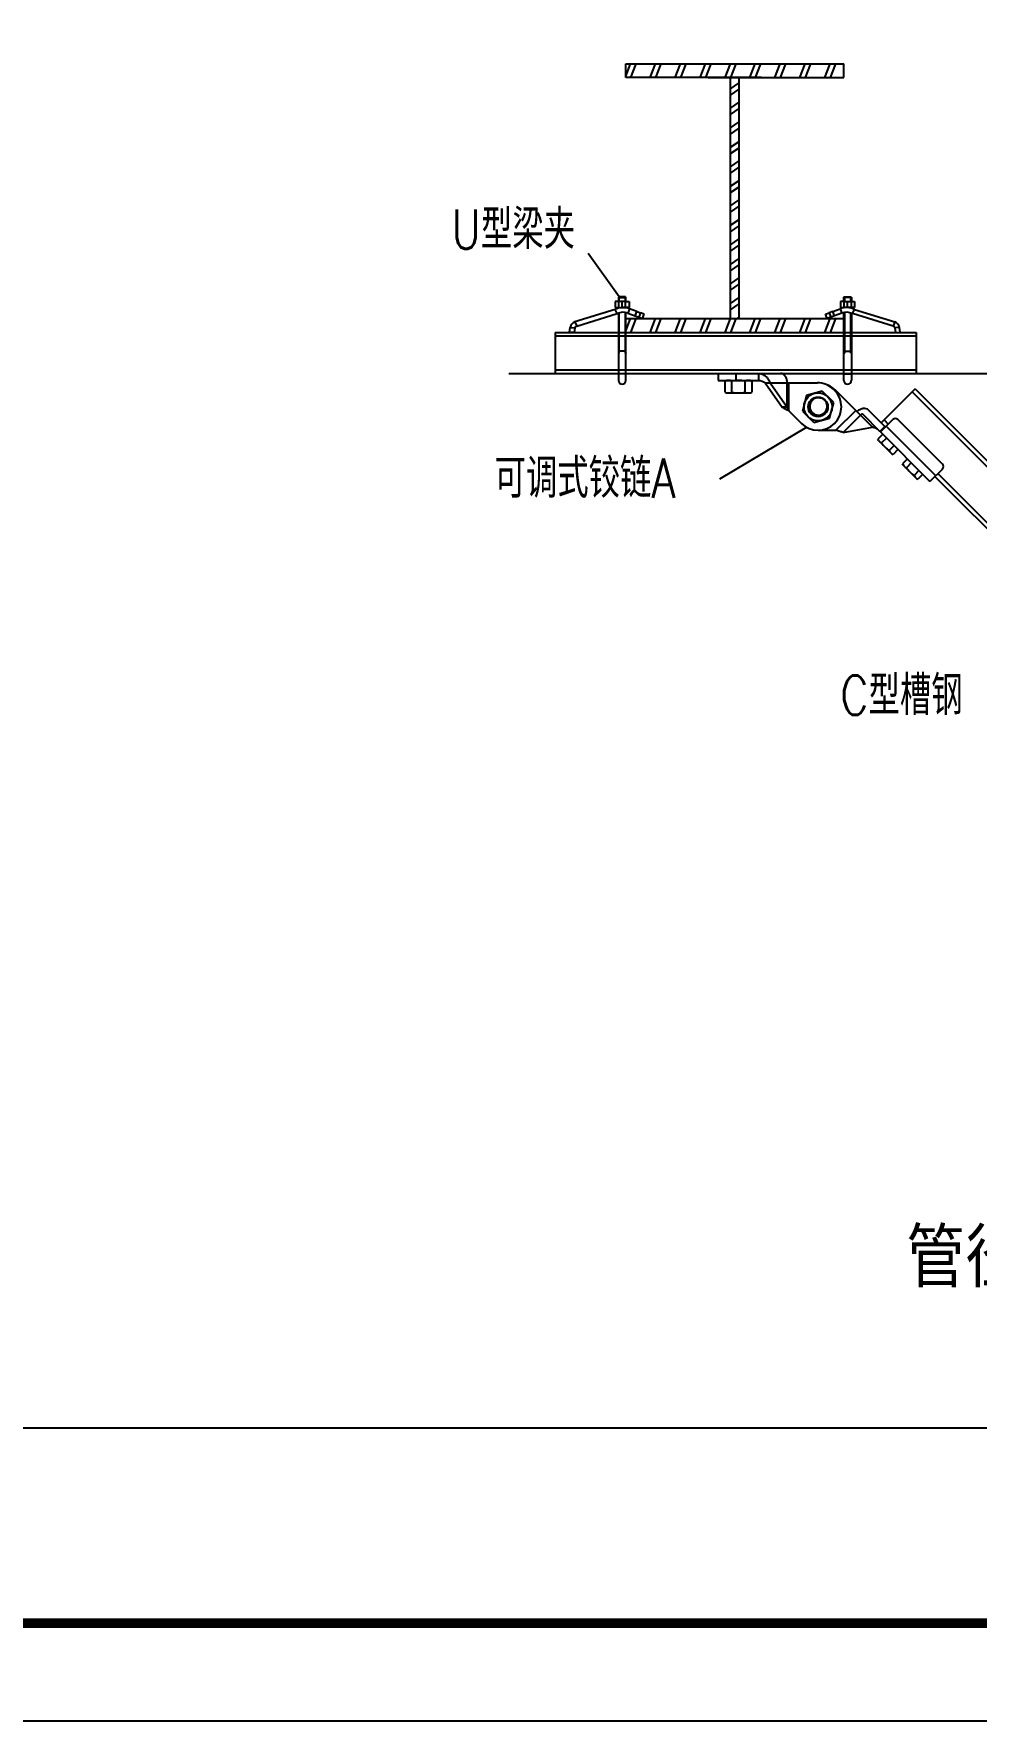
# Model space of a CAD drawing. Extents: x 27938 to 650306, y -92720 to 1524912.
# Drawn here: x 286648 to 296261, y 796874 to 814080 of the extents above; entities that cross this region are included whole.
import ezdxf

# ---------------------------------------------------------------- set-up
doc = ezdxf.new("R2010")
doc.units = 0
doc.header["$LTSCALE"] = 1000
doc.header["$MEASUREMENT"] = 0
doc.layers.add('A-文字', color=3, linetype='Continuous', lineweight=30)
for name, color, linetype in [('bz', 2, 'Continuous'), ('W_DIM', 4, 'Continuous'), ('walraven', 7, 'Continuous'), ('图框', 140, 'Continuous'), ('支架', 7, 'Continuous')]:
    doc.layers.add(name, color=color, linetype=linetype)
doc.layers.add('yichutu', color=7, linetype='Continuous', true_color=0xffffff, plot=False)
doc.styles.get("Standard").update_dxf_attribs({"font": 'gbenor.shx', "bigfont": 'gbcbig.shx'})
doc.styles.add('wwp100', font='txt.shx', dxfattribs={"width": 0.7, "height": 400, "bigfont": 'hztxt.shx'})
doc.styles.add('中西文等高字体', font='HZTXT_E.shx', dxfattribs={"width": 0.7, "height": 4, "bigfont": 'hztxt.shx'})
doc.dimstyles.get("Standard").update_dxf_attribs({"dimtxt": 0.18, "dimasz": 0.18, "dimexe": 0.18, "dimexo": 0.0625, "dimgap": 0.09, "dimtad": 0, "dimtih": 1, "dimtoh": 1, "dimdec": 4, "dimzin": 0, "dimdsep": 46, "dimtxsty": 'Standard', "dimcen": 0.09, "dimadec": 0, "dimazin": 0, "dimtfac": 1, "dimtdec": 4, "dimtofl": 0, "dimtmove": 0, "dimatfit": 3, "dimfxl": 1, "dimtolj": 1, "dimtzin": 0, "dimarcsym": 0})

# ---------------------------------------------------------------- blocks, each defined once
blk = doc.blocks.new('TK')
at = {"layer": '图框'}
blk.add_lwpolyline([(465375, 548714), (549475, 548714), (549475, 489314), (465375, 489314)], close=True, dxfattribs=at)
blk.add_lwpolyline([(465375, 548714), (549475, 548714), (549475, 489314), (465375, 489314)], close=True, dxfattribs=at)
at = {"layer": '图框', "const_width": 100}
blk.add_lwpolyline([(548475, 490314), (548475, 547714), (467875, 547714), (467875, 490314)], close=True, dxfattribs=at)
blk = doc.blocks.new('yct-841-594-84100-59399.9999999999-100-1000.0')
at = {"layer": 'yichutu', "color": 7, "true_color": 0xffffff}
blk.add_lwpolyline([(0, 0), (0, 59400), (84100, 59400), (84100, 0)], close=True, dxfattribs=at)

msp = doc.modelspace()

# ---------------------------------------------------------------- linework, layer by layer
for p, q in [((292687.2, 813647.9), (292735.9, 813774.7)), ((292687.2, 813774.7), (294910.3, 813774.7)), ((292687.2, 813632.1), (292687.2, 813774.7)), ((292739, 813632.1), (292793.8, 813774.7)), ((292935.4, 813632.1), (292990.2, 813774.7)), ((292993.3, 813632.1), (293048.1, 813774.7)), ((293189.7, 813632.1), (293244.5, 813774.7)), ((293247.6, 813632.1), (293302.5, 813774.7)), ((293444, 813632.1), (293498.9, 813774.7)), ((293502, 813632.1), (293556.8, 813774.7)), ((293698.4, 813632.1), (293753.2, 813774.7)), ((293756.3, 813632.1), (293811.1, 813774.7)), ((293952.7, 813632.1), (294007.5, 813774.7)), ((294010.6, 813632.1), (294065.4, 813774.7)), ((294207, 813632.1), (294261.8, 813774.7)), ((294264.9, 813632.1), (294319.7, 813774.7)), ((294461.3, 813632.1), (294516.1, 813774.7)), ((294519.2, 813632.1), (294574, 813774.7)), ((294715.6, 813632.1), (294770.4, 813774.7)), ((294773.5, 813632.1), (294828.3, 813774.7)), ((294910.3, 813632.1), (294910.3, 813774.7)), ((293753.2, 811176.3), (293753.2, 813632.1)), ((293753.2, 813519.5), (293844.3, 813579.7)), ((293753.2, 813454.9), (293844.3, 813515.1)), ((293844.3, 811176.3), (293844.3, 813632.1)), ((293753.2, 813320.5), (293844.3, 813380.7)), ((293753.2, 813255.9), (293844.3, 813316.1)), ((293753.2, 813121.5), (293844.3, 813181.7)), ((293753.2, 813056.9), (293844.3, 813117)), ((293753.2, 812922.5), (293844.3, 812982.6)), ((293753.2, 812857.8), (293844.3, 812918)), ((293753.2, 812723.4), (293844.3, 812783.6)), ((293753.2, 812658.8), (293844.3, 812719)), ((293753.2, 812524.4), (293844.3, 812584.6)), ((293753.2, 812459.8), (293844.3, 812520)), ((293753.2, 812325.4), (293844.3, 812385.6)), ((293753.2, 812260.8), (293844.3, 812320.9)), ((293753.2, 812126.4), (293844.3, 812186.5)), ((293753.2, 812061.7), (293844.3, 812121.9)), ((293753.2, 811927.3), (293844.3, 811987.5)), ((293753.2, 811862.7), (293844.3, 811922.9)), ((293753.2, 811728.3), (293844.3, 811788.5)), ((293753.2, 811663.7), (293844.3, 811723.9)), ((293753.2, 811529.3), (293844.3, 811589.5)), ((293753.2, 811464.7), (293844.3, 811524.8)), ((293753.2, 811330.3), (293844.3, 811390.4)), ((293753.2, 811265.6), (293844.3, 811325.8)), ((292687.2, 811176.3), (294910.3, 811176.3)), ((292687.2, 811049.5), (292735.9, 811176.3)), ((292739, 811033.7), (292793.8, 811176.3)), ((292935.4, 811033.7), (292990.2, 811176.3)), ((292993.3, 811033.7), (293048.1, 811176.3)), ((293189.7, 811033.7), (293244.5, 811176.3)), ((293247.6, 811033.7), (293302.5, 811176.3)), ((293444, 811033.7), (293498.9, 811176.3)), ((293502, 811033.7), (293556.8, 811176.3)), ((293698.4, 811033.7), (293753.2, 811176.3)), ((293756.3, 811033.7), (293811.1, 811176.3)), ((293821.4, 811176.3), (293844.3, 811191.4)), ((293952.7, 811033.7), (294007.5, 811176.3)), ((294010.6, 811033.7), (294065.4, 811176.3)), ((294207, 811033.7), (294261.8, 811176.3)), ((294264.9, 811033.7), (294319.7, 811176.3)), ((294461.3, 811033.7), (294516.1, 811176.3)), ((294519.2, 811033.7), (294574, 811176.3)), ((294715.6, 811033.7), (294770.4, 811176.3)), ((294773.5, 811033.7), (294828.3, 811176.3))]:
    msp.add_line(p, q)
at = {"linetype": 'Continuous'}
for p, q in [((291967, 811033.7), (295648.9, 811033.7)), ((291967, 810998.1), (295648.9, 810998.1)), ((291967, 810651.9), (295648.9, 810651.9)), ((291967, 810616.3), (295648.9, 810616.3)), ((293629.3, 810616.3), (293629.3, 810544.9)), ((293629.3, 810616.3), (294265.5, 810616.3)), ((293807.9, 810616.3), (293807.9, 810544.9)), ((294038.4, 810616.3), (294038.4, 810544.9)), ((293629.3, 810544.9), (294038.4, 810544.9)), ((294106.9, 810521.1), (294282.3, 810273)), ((294106.9, 810521.1), (294640, 810521.1)), ((294157.4, 810521.1), (294332.8, 810273)), ((294332.8, 810273), (294332.8, 810521.1)), ((294349.7, 810236.5), (294349.7, 810521.1)), ((294690, 810434.9), (294530.7, 810392.2)), ((294806.7, 810318.3), (294690, 810434.9)), ((294815.7, 810444), (294808.3, 810451.3)), ((295203, 810067), (294826.1, 810444)), ((295637.5, 810457.6), (295292.4, 810112.4)), ((295608.1, 810428.1), (299816.9, 806219.3)), ((295637.5, 810457.6), (299846.4, 806248.8)), ((294332.8, 810273), (294282.3, 810273)), ((294349.7, 810236.5), (294478.9, 810107.2)), ((294530.7, 810392.2), (294488, 810232.9)), ((294488, 810232.9), (294604.6, 810116.2)), ((294563.4, 810275.9), (294563.4, 810276.1)), ((294563.4, 810273.2), (294563.4, 810273.1)), ((294764, 810158.9), (294806.7, 810318.3)), ((295031.4, 810238.7), (294830.1, 810037.4)), ((295332.9, 810071.8), (295158.3, 810246.5)), ((294604.6, 810116.2), (294764, 810158.9)), ((294903.6, 810015.7), (295079, 810191.1)), ((294903.6, 810015.7), (295203, 810067)), ((295282.4, 810021.3), (295107.8, 810196)), ((295329.5, 810075.2), (295279, 810024.7)), ((295284.4, 810020.2), (295410.2, 810146.1)), ((295321.8, 810141.9), (295363.9, 810099.8)), ((295848, 809573.6), (295342.9, 810078.7)), ((295915.4, 809691.5), (295460.7, 810146.1)), ((294647.3, 810037.4), (294830.1, 810037.4)), ((295307.2, 809996.5), (295257.1, 809946.5)), ((295263.7, 809932.2), (295257.1, 809946.5)), ((295263.7, 809932.2), (295398.4, 809797.5)), ((295283.9, 810019.8), (295789.1, 809514.7)), ((295346.1, 809957.7), (295296, 809907.6)), ((295423.9, 809879.9), (295373.8, 809829.8)), ((295398.4, 809797.5), (295412.7, 809790.9)), ((295462.7, 809841), (295412.7, 809790.9)), ((295559.8, 809744), (295509.7, 809693.9)), ((295516.3, 809679.7), (295509.7, 809693.9)), ((295516.3, 809679.7), (295651, 809545)), ((295598.7, 809705.1), (295548.6, 809655)), ((295676.4, 809627.3), (295626.3, 809577.2)), ((295651, 809545), (295665.2, 809538.3)), ((295715.3, 809588.4), (295665.2, 809538.3)), ((295915.4, 809640.9), (295789.1, 809514.7)), ((295839.6, 809565.2), (298954, 806450.8)), ((295869.1, 809594.6), (298983.4, 806480.3))]:
    msp.add_line(p, q, dxfattribs=at)
at = {"color": 7}
for p, q in [((291967, 811033.7), (291967, 810616.3)), ((292687.2, 811033.7), (294910.3, 811033.7)), ((295648.9, 811033.7), (295648.9, 810616.3)), ((285508.9, 799864.4), (332325.8, 799864.4))]:
    msp.add_line(p, q, dxfattribs=at)
at = {"color": 2}
msp.add_line((291494.7, 810616.3), (303887.4, 810616.3), dxfattribs=at)
at = {"linetype": 'Continuous'}
for radius in [142.9, 100.2, 95.3]:
    msp.add_circle((294647.3, 810275.6), radius, dxfattribs=at)
for centre, radius, start, end in [((294647.3, 810275.6), 238.1, 225, 45), ((294640, 810282.9), 238.1, 45, 90), ((294657.7, 810275.6), 238.1, 45, 67.63031), ((294646.5, 810281.3), 83.5, 184.99489, 185.50792), ((294647.5, 810275.6), 84.1, 177.15432, 178.71863), ((294647.3, 810275.6), 84, 178.71875, 179.6641), ((294647.1, 810275.6), 83.7, 179.75296, 181.37328), ((294646.9, 810275.6), 83.5, 181.37381, 181.69398), ((294647.1, 810275.6), 83.7, 181.69418, 182.60616), ((294647.4, 810275.6), 84, 182.60725, 185.59802), ((294647.4, 810275.6), 84, 185.59662, 191.09946), ((294647.2, 810275.5), 83.8, 191.10333, 191.4834), ((294647.3, 810275.6), 83.9, 191.48488, 255.44483), ((294652.9, 810274.2), 94.7, 72.31446, 73.94712), ((294647.3, 810275.6), 84, 255.4458, 258.67361), ((294647.3, 810275.6), 83.9, 258.67355, 262.14337), ((294647.3, 810275.5), 83.9, 262.14543, 265.15819), ((294647.3, 810275.7), 84.1, 265.15789, 267.69509), ((294647.3, 810275.7), 84.1, 267.69503, 268.78973), ((294647.3, 810275.7), 84.1, 267.70337, 268.51134), ((294647.3, 810275.6), 84, 268.51135, 269.23308), ((294647.3, 810275.5), 83.9, 268.78883, 271.69256), ((294647.3, 810275.4), 83.7, 269.23213, 271.6927), ((295435.5, 810120.8), 35.7, 45, 135), ((295890.1, 809666.2), 35.7, 315, 45)]:
    msp.add_arc(centre, radius, start, end, dxfattribs=at)
for points, knots in [([(294038.4, 810616.3), (294051.5, 810616.3), (294078.3, 810611.2), (294113.5, 810589.8), (294140.8, 810558.7), (294153, 810533.9), (294157.4, 810521.1)], [0, 0, 0, 0, 0.2432329, 0.4930778, 0.7487233, 1, 1, 1, 1]), ([(294332.8, 810521.1), (294332.8, 810533.3), (294329.6, 810557.1), (294315.5, 810588.3), (294293.6, 810610.5), (294274.4, 810616.3), (294265.5, 810616.3)], [0, 0, 0, 0, 0.2879693, 0.555344, 0.7905333, 1, 1, 1, 1]), ([(294038.4, 810544.9), (294051.2, 810544.9), (294075.9, 810540.2), (294097.4, 810527.9), (294106.9, 810521.1)], [0, 0, 0, 0, 0.5225162, 1, 1, 1, 1]), ([(294282.3, 810273), (294292.2, 810266.2), (294314.5, 810253.7), (294337.4, 810242.4), (294349.7, 810236.5)], [0, 0, 0, 0, 0.4682186, 1, 1, 1, 1]), ([(294332.8, 810273), (294333.9, 810270), (294338.9, 810257.5), (294345, 810245.5), (294349.7, 810236.5)], [0, 0, 0, 0, 0.2440009, 1, 1, 1, 1]), ([(294679.1, 810365.2), (294665.3, 810369.2), (294635.6, 810370.8), (294601.6, 810355.6), (294581, 810335.2), (294569.7, 810316.6), (294563.3, 810295.7), (294562.7, 810281.2), (294563.3, 810274)], [0, 0, 0, 0, 0.2492726, 0.4984099, 0.6238458, 0.7492448, 0.8746208, 1, 1, 1, 1]), ([(294649.8, 810191.7), (294657.1, 810191.4), (294671.9, 810192.7), (294692.7, 810200.4), (294710.9, 810212.9), (294730.3, 810235.1), (294743.3, 810270.6), (294739.4, 810300.7), (294734.4, 810314.3)], [0, 0, 0, 0, 0.1254142, 0.2508333, 0.3762646, 0.5017062, 0.7507851, 1, 1, 1, 1]), ([(295043.3, 810226.8), (295052, 810235.5), (295071.1, 810250), (295103.1, 810262.1), (295134.3, 810262.3), (295152, 810252.8), (295158.3, 810246.5)], [0, 0, 0, 0, 0.2879707, 0.5553439, 0.7905323, 1, 1, 1, 1]), ([(295107.8, 810196), (295106.2, 810197.6), (295101.8, 810199.9), (295094, 810199.9), (295086, 810196.9), (295081.2, 810193.2), (295079, 810191.1)], [0, 0, 0, 0, 0.209498, 0.4446669, 0.7119894, 1, 1, 1, 1]), ([(295268.3, 810035.4), (295259.3, 810044.5), (295238.5, 810058.6), (295214.6, 810065.2), (295203, 810067)], [0, 0, 0, 0, 0.5225162, 1, 1, 1, 1]), ([(294903.6, 810015.7), (294891.9, 810017.8), (294867.2, 810024.7), (294843, 810033), (294830.1, 810037.4)], [0, 0, 0, 0, 0.4682186, 1, 1, 1, 1]), ([(295257.1, 809946.5), (295257.7, 809945.3), (295259.9, 809940.6), (295262.5, 809936.1), (295264.7, 809932.9)], [0, 0, 0, 0, 0.2533457, 1, 1, 1, 1]), ([(295272.8, 809923.2), (295276, 809919.9), (295283.4, 809914), (295291.7, 809909.6), (295296, 809907.6)], [0, 0, 0, 0, 0.4935889, 1, 1, 1, 1]), ([(295284.4, 810020.2), (295284.3, 810020.1), (295283.4, 810020), (295282.9, 810020.8), (295282.4, 810021.3)], [0, 0, 0, 0, 0.1267747, 1, 1, 1, 1]), ([(295373.8, 809829.8), (295375.8, 809825.5), (295380.2, 809817.2), (295386.1, 809809.8), (295389.4, 809806.6)], [0, 0, 0, 0, 0.5064112, 1, 1, 1, 1]), ([(295389.4, 809806.6), (295392.7, 809803.3), (295400.1, 809797.4), (295408.3, 809792.9), (295412.7, 809790.9)], [0, 0, 0, 0, 0.4935889, 1, 1, 1, 1]), ([(295509.7, 809693.9), (295510.2, 809692.7), (295512.5, 809688), (295515.1, 809683.5), (295517.3, 809680.3)], [0, 0, 0, 0, 0.2533457, 1, 1, 1, 1]), ([(295525.3, 809670.6), (295528.6, 809667.4), (295536, 809661.5), (295544.3, 809657), (295548.6, 809655)], [0, 0, 0, 0, 0.4935889, 1, 1, 1, 1]), ([(295626.3, 809577.2), (295628.3, 809572.9), (295632.8, 809564.6), (295638.7, 809557.3), (295642, 809554)], [0, 0, 0, 0, 0.5064112, 1, 1, 1, 1]), ([(295642, 809554), (295645.3, 809550.7), (295652.6, 809544.8), (295660.9, 809540.3), (295665.2, 809538.3)], [0, 0, 0, 0, 0.4935889, 1, 1, 1, 1])]:
    msp.add_open_spline(points, degree=3, knots=knots, dxfattribs=at)
for points in [[(295264.7, 809932.9), (295267.1, 809929.4), (295269.8, 809926.2), (295272.8, 809923.2)], [(295296, 809907.6), (295306.5, 809892.4), (295318.1, 809877.9), (295331.1, 809864.9)], [(295331.1, 809864.9), (295344.1, 809851.9), (295358.6, 809840.3), (295373.8, 809829.8)], [(295517.3, 809680.3), (295519.7, 809676.9), (295522.4, 809673.6), (295525.3, 809670.6)], [(295548.6, 809655), (295559, 809639.8), (295570.6, 809625.3), (295583.7, 809612.3)], [(295583.7, 809612.3), (295596.7, 809599.3), (295611.2, 809587.7), (295626.3, 809577.2)]]:
    msp.add_open_spline(points, degree=3, dxfattribs=at)
at = {"layer": 'A-文字'}
msp.add_lwpolyline([(262714.1, 855273.7), (333318.2, 855273.7), (333318.2, 797872.1), (262714.1, 797872.1)], close=True, dxfattribs=at)
at = {"layer": 'walraven'}
for p, q in [((294069.3, 813632.1), (292687.2, 813632.1)), ((293528.2, 813632.1), (294910.3, 813632.1))]:
    msp.add_line(p, q, dxfattribs=at)
at = {"layer": 'walraven', "color": 7, "linetype": 'Continuous'}
for p, q in [((292577.9, 811269.4), (292165.4, 811143.3)), ((292613.1, 811349.4), (292577.2, 811349.4)), ((292577.2, 811349.4), (292577.2, 811287.3)), ((292577.2, 811287.3), (292613.1, 811287.3)), ((292615.5, 811396.7), (292610.7, 811391.9)), ((292610.7, 811391.9), (292610.7, 811349.4)), ((292610.7, 811287.3), (292610.7, 811281.2)), ((292613.1, 811349.4), (292613.1, 811287.3)), ((292684.8, 811349.4), (292613.1, 811349.4)), ((292613.1, 811287.3), (292684.8, 811287.3)), ((292682.4, 811396.7), (292615.5, 811396.7)), ((292617.3, 811281.2), (292617.3, 811287.3)), ((292680.6, 811285.1), (292680.6, 811287.3)), ((292687.2, 811391.9), (292682.4, 811396.7)), ((292684.8, 811287.3), (292684.8, 811349.4)), ((292684.8, 811349.4), (292720.7, 811349.4)), ((292720.7, 811287.3), (292684.8, 811287.3)), ((292687.2, 811349.4), (292687.2, 811391.9)), ((292687.2, 811287.3), (292687.2, 811285.1)), ((292720.7, 811349.4), (292720.7, 811287.3)), ((292798.2, 811248.8), (292724.1, 811275.8)), ((294799.3, 811248.8), (294873.5, 811275.8)), ((294912.7, 811349.4), (294876.8, 811349.4)), ((294876.8, 811349.4), (294876.8, 811287.3)), ((294876.8, 811287.3), (294912.7, 811287.3)), ((294910.3, 811391.9), (294915.1, 811396.7)), ((294910.3, 811349.4), (294910.3, 811391.9)), ((294910.3, 811287.3), (294910.3, 811285.1)), ((294912.7, 811287.3), (294912.7, 811349.4)), ((294912.7, 811349.4), (294984.4, 811349.4)), ((294984.4, 811287.3), (294912.7, 811287.3)), ((294915.1, 811396.7), (294982, 811396.7)), ((294916.9, 811285.1), (294916.9, 811287.3)), ((294980.2, 811281.2), (294980.2, 811287.3)), ((294982, 811396.7), (294986.8, 811391.9)), ((294984.4, 811349.4), (294984.4, 811287.3)), ((294984.4, 811349.4), (295020.3, 811349.4)), ((295020.3, 811287.3), (294984.4, 811287.3)), ((294986.8, 811391.9), (294986.8, 811349.4)), ((294986.8, 811287.3), (294986.8, 811281.2)), ((295019.6, 811269.4), (295432.1, 811143.3)), ((295020.3, 811349.4), (295020.3, 811287.3)), ((292185.6, 811099.9), (292598.1, 811226.1)), ((292610.7, 811231.2), (292610.7, 810593.7)), ((292617.3, 810823.1), (292617.3, 811231.2)), ((292680.6, 811236.6), (292680.6, 810823.1)), ((292687.2, 810593.7), (292687.2, 811236.6)), ((292707.7, 811230.9), (292781.9, 811203.9)), ((292781.9, 811203.9), (292820.8, 811189.7)), ((292798.2, 811248.8), (292837.1, 811234.6)), ((292820.8, 811189.7), (292857.7, 811176.3)), ((292874.1, 811221.2), (292837.1, 811234.6)), ((292857.7, 811176.3), (292874.1, 811221.2)), ((294723.4, 811221.2), (294760.4, 811234.6)), ((294739.8, 811176.3), (294723.4, 811221.2)), ((294776.7, 811189.7), (294739.8, 811176.3)), ((294799.3, 811248.8), (294760.4, 811234.6)), ((294815.6, 811203.9), (294776.7, 811189.7)), ((294889.8, 811230.9), (294815.6, 811203.9)), ((294910.3, 810593.7), (294910.3, 811236.6)), ((294916.9, 811236.6), (294916.9, 810823.1)), ((294980.2, 810823.1), (294980.2, 811231.2)), ((294986.8, 811231.2), (294986.8, 810593.7)), ((295411.9, 811099.9), (294999.4, 811226.1)), ((292113, 811037.9), (292118.1, 811085.4)), ((292160.6, 811033.7), (292113, 811037.9)), ((292166.9, 811081.1), (292160.6, 811033.7)), ((295430.6, 811081.1), (295436.9, 811033.7)), ((295436.9, 811033.7), (295484.5, 811037.9)), ((295484.5, 811037.9), (295479.4, 811085.4)), ((292687.2, 810841.9), (292610.7, 810841.9)), ((292617.3, 810841.9), (292610.7, 810819.1)), ((292680.6, 810841.9), (292687.2, 810819.1)), ((294916.9, 810841.9), (294910.3, 810819.1)), ((294910.3, 810841.9), (294986.8, 810841.9)), ((294980.2, 810841.9), (294986.8, 810819.1)), ((292610.7, 810612.5), (292610.7, 810545.6)), ((292687.2, 810545.6), (292687.2, 810612.5)), ((294910.3, 810545.6), (294910.3, 810612.5)), ((294986.8, 810612.5), (294986.8, 810545.6))]:
    msp.add_line(p, q, dxfattribs=at)
at = {"layer": 'walraven', "color": 1, "linetype": 'Continuous'}
for p, q in [((292598.1, 811226.1), (292577.9, 811269.4)), ((292610.7, 811391.9), (292649, 811391.9)), ((292617.3, 811349.4), (292617.3, 811396.7)), ((292649, 811391.9), (292687.2, 811391.9)), ((292680.6, 811396.7), (292680.6, 811349.4)), ((292724.1, 811275.8), (292707.7, 811230.9)), ((294873.5, 811275.8), (294889.8, 811230.9)), ((294948.5, 811391.9), (294910.3, 811391.9)), ((294916.9, 811396.7), (294916.9, 811349.4)), ((294986.8, 811391.9), (294948.5, 811391.9)), ((294980.2, 811349.4), (294980.2, 811396.7)), ((294999.4, 811226.1), (295019.6, 811269.4)), ((292165.4, 811143.3), (292185.6, 811099.9)), ((292781.9, 811203.9), (292798.2, 811248.8)), ((292837.1, 811234.6), (292820.8, 811189.7)), ((294760.4, 811234.6), (294776.7, 811189.7)), ((294815.6, 811203.9), (294799.3, 811248.8)), ((295432.1, 811143.3), (295411.9, 811099.9)), ((292118.1, 811085.4), (292166.9, 811081.1)), ((295479.4, 811085.4), (295430.6, 811081.1)), ((294910.3, 810612.5), (294986.8, 810612.5))]:
    msp.add_line(p, q, dxfattribs=at)
at = {"layer": 'walraven', "color": 3, "linetype": 'Continuous'}
for p, q in [((292649, 811287.3), (292649, 811349.4)), ((294948.5, 811287.3), (294948.5, 811349.4))]:
    msp.add_line(p, q, dxfattribs=at)
at = {"layer": 'walraven', "color": 7, "linetype": 'Continuous'}
for centre, radius, start, end in [((292658.7, 811096.1), 191.2, 70, 115), ((294938.8, 811096.1), 191.2, 65, 110), ((292201.7, 811065.3), 86, 115, 166.46965), ((292201.7, 811065.3), 86, 115, 166.46965), ((292201.7, 811065.3), 38.2, 115, 155.50346), ((292658.7, 811096.1), 143.4, 70, 115), ((294938.8, 811096.1), 143.4, 65, 110), ((295395.8, 811065.3), 38.2, 24.49654, 65), ((295395.8, 811065.3), 86, 13.53035, 65), ((292649, 810545.6), 38.2, 180, 0), ((294948.5, 810545.6), 38.2, 180, 0)]:
    msp.add_arc(centre, radius, start, end, dxfattribs=at)
at = {"layer": '支架', "color": 7, "linetype": 'Continuous'}
for p, q in [((293701.2, 810537.1), (293714.6, 810544.9)), ((293701.2, 810424.6), (293701.2, 810537.1)), ((293701.2, 810424.6), (293714.6, 810416.9)), ((293714.6, 810544.9), (293957.8, 810544.9)), ((293714.6, 810416.9), (293957.8, 810416.9)), ((293768.7, 810424.6), (293768.7, 810537.1)), ((293903.7, 810424.6), (293903.7, 810537.1)), ((293957.8, 810544.9), (293971.3, 810537.1)), ((293957.8, 810416.9), (293971.3, 810424.6)), ((293971.3, 810537.1), (293971.3, 810424.6))]:
    msp.add_line(p, q, dxfattribs=at)
for centre, radius, start, end in [((293734.9, 810467.6), 77.3, 64.11128, 115.88872), ((293734.9, 810494.2), 77.3, 244.11128, 295.88872), ((293836.2, 810247.2), 297.6, 76.88834, 103.11166), ((293836.2, 810714.5), 297.6, 256.88834, 283.11166), ((293937.5, 810467.6), 77.3, 64.11128, 115.88872), ((293937.5, 810494.2), 77.3, 244.11128, 295.88872)]:
    msp.add_arc(centre, radius, start, end, dxfattribs=at)

# ---------------------------------------------------------------- block references
msp.add_blockref('TK', (-205160.9, 307560))
at = {"layer": 'yichutu'}
msp.add_blockref('yct-841-594-84100-59399.9999999999-100-1000.0', (260214.1, 796873.7), dxfattribs=at)

# ---------------------------------------------------------------- texts
at = {"layer": 'bz', "color": 7, "style": '中西文等高字体'}
msp.add_text('管径从DN65到DN150', height=600, dxfattribs=at).set_placement((295546.5, 801297.5))
at = {"layer": 'W_DIM', "color": 7, "style": 'wwp100', "width": 0.8}
for s, p in [('U型梁夹', (290906.7, 811886.3)), ('可调式铰链A', (291347.6, 809347.9)), ('C型槽钢', (294874.2, 807134.8))]:
    msp.add_text(s, height=400, dxfattribs=at).set_placement(p)

# ---------------------------------------------------------------- leaders
at = {"color": 7}
msp.add_leader([(292617.3, 811396.7), (292303.4, 811837.9)], dimstyle='Standard', override={"dimgap": 100, "dimtad": 0}, dxfattribs=at)
msp.add_leader([(294532.7, 810066.8), (293643.8, 809539.6)], dimstyle='Standard', override={"dimgap": 20, "dimtad": 0})

doc.saveas('drawing.dxf')
